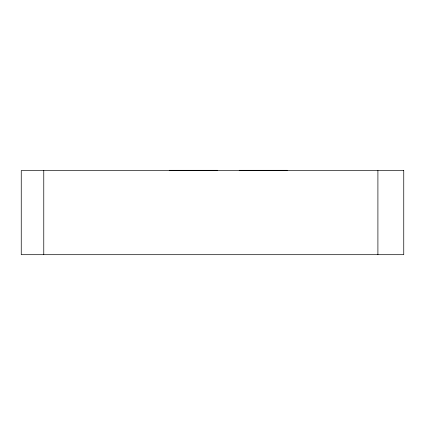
<?xml version="1.0" encoding="UTF-8"?>
<svg xmlns="http://www.w3.org/2000/svg" width="425" height="425" viewBox="0 0 425 425"><rect width="100%" height="100%" fill="white"/><g stroke="black" fill="none" stroke-linecap="round" stroke-linejoin="round"><path stroke-width="0.64" d="M169.23 170.308L217.324 170.308M239.195 170.308L287.289 170.308M377.905 170.542L377.905 254.692M43.77 170.542L43.77 254.692M403.75 170.542L21.25 170.542L21.25 254.692L403.75 254.692L403.75 170.542"/></g></svg>
